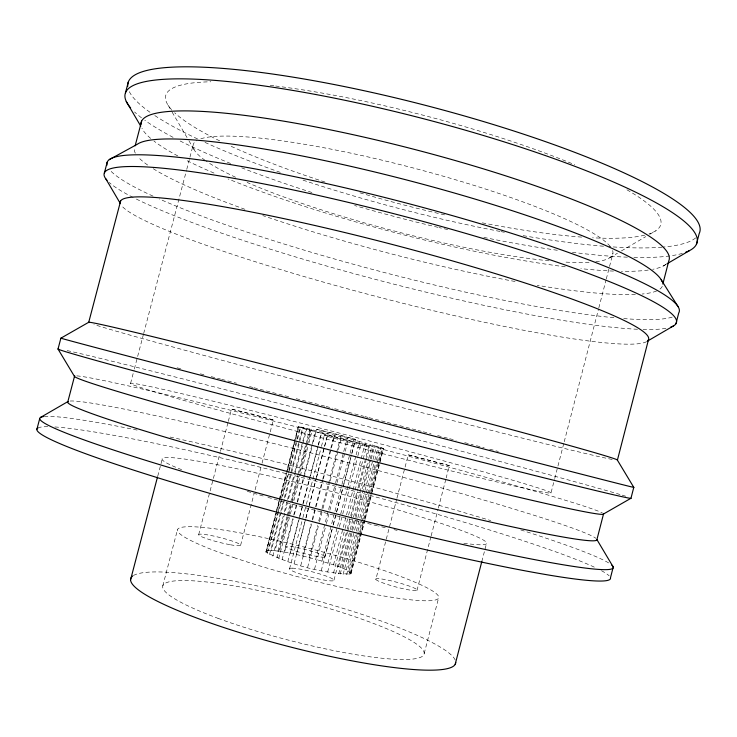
<?xml version="1.0" encoding="UTF-8"?>
<svg xmlns="http://www.w3.org/2000/svg" width="737" height="737" viewBox="0 0 737 737"><rect width="100%" height="100%" fill="white"/><g stroke="black" fill="none" stroke-linecap="round" stroke-linejoin="round"><path stroke-width="0.55" stroke-dasharray="3.69 2.76" d="M550.981 492.998A217.258 4.533 14.6 0 0 240.124 407.837A217.258 4.533 14.6 0 0 231.289 413.65A217.258 4.533 14.6 0 0 550.981 492.998L554.436 479.621M554.721 478.506L563.943 442.836M564.229 441.721L598.518 309.07M598.803 307.955L606.007 280.088M606.302 278.973L612.926 253.335M279.037 500.451L265.974 552.142C291.714 565.242 321.774 573.257 350.646 574.095L351.088 573.404C343.249 566.375 331.641 564.846 321.968 561.152L341.664 485.508M341.959 484.393L349.78 454.361M350.066 453.246L353.539 439.897L298.356 426.401L286.536 471.717M321.258 570.668L332.811 526.301M333.106 525.186L336.275 512.989M336.569 511.883L343.497 485.259M343.783 484.154L354.755 441.997L383.553 448.575L372.351 491.662M325.026 556.628L332.221 528.991M333.373 524.569L351.503 454.913M351.798 453.808L355.538 439.436L334.994 433.715L316.551 429.33L312.792 443.729M327.965 562.994L337.251 527.333M337.537 526.218L340.439 515.08M340.734 513.965L347.984 486.098M348.269 484.983L355.814 456.01M356.109 454.895L359.582 441.527L353.539 439.897M327.643 571.995L339.167 527.72M339.462 526.605L357.611 456.866M357.896 455.761L361.066 443.582M333.52 564.828L365.211 443.057L359.582 441.527M333.511 573.073L344.815 529.645M345.109 528.53L348.297 516.278M348.583 515.163L366.842 445.001M333.999 580.093L347.016 530.096M347.302 528.982L350.48 516.757M350.775 515.651L357.712 488.981M357.998 487.866L368.703 446.76M338.495 566.615L347.449 532.197M347.744 531.082L350.923 518.866M351.208 517.761L357.85 492.215M359.011 487.774L365.948 461.132M366.234 460.017L370.278 444.466L365.211 443.057M338.716 573.883L349.983 530.594M350.268 529.479L368.463 459.547M368.749 458.442L371.927 446.226M340.227 574.059L351.475 530.824M351.77 529.71L354.073 520.847M355.225 516.407L361.287 493.127M362.438 488.695L369.937 459.87M370.223 458.764L373.401 446.567M342.779 568.31L352.35 531.534M352.636 530.419L370.904 460.21M371.19 459.096L374.672 445.719L370.278 444.466M343.12 574.39L354.34 531.266M354.626 530.161L364.695 491.459M364.981 490.354L372.756 460.496M373.042 459.391L376.202 447.221M346.261 569.876L356.072 532.169M356.358 531.064L359.536 518.866M359.822 517.752L374.534 461.196M374.82 460.091L378.284 446.788L374.672 445.719M346.63 574.593L357.611 532.381M357.896 531.276L376.1 461.298M376.386 460.183L379.564 447.967M348.859 571.267L358.127 535.624M358.422 534.509L368.85 494.407M369.136 493.293L381.02 447.626L378.284 446.788M349.154 574.491L359.794 533.579M360.08 532.473L363.249 520.313M363.534 519.207L370.435 492.675M370.72 491.57L378.486 461.712M378.772 460.607L381.941 448.446M350.48 572.456L364.041 520.322M364.327 519.216L371.255 492.592M371.54 491.487L379.334 461.537M379.619 460.432L382.789 448.234L381.02 447.626M350.646 574.095L383.277 448.649M351.088 573.404L364.879 520.377M365.165 519.272L372.065 492.758M375.842 579.411A21.456 2.377 15 0 1 384.521 579.466L389.247 580.415A21.456 2.377 15 0 1 417.124 589.867A21.456 2.377 15 0 1 393.079 586.173L387.837 584.588A21.456 2.377 15 0 1 375.842 579.411L396.626 499.364M396.911 498.249L408.298 454.812L449.321 465.563L446.18 477.944M416.995 590.429L430.869 536.969M431.154 535.854L438.091 509.129M438.377 508.014L445.894 479.059M424.199 653.479L438.755 597.348M481.814 561.53L486.641 542.985M157.746 476.148L162.38 458.488M162.785 585.869L177.497 529.645M198.686 534.611L220.179 452.435M220.464 451.33L228.019 422.458M228.304 421.352L231.501 409.136L252.551 414.13L273.335 419.97L270.157 432.168M240.63 545.214L253.943 494.232M255.103 489.792L261.764 464.301M262.05 463.195L269.862 433.273M279.323 499.345L286.251 472.822M265.974 552.142L276.108 513.274M276.403 512.16L286.546 473.292M286.831 472.177L298.356 426.401M265.771 551.294L266.628 550.723L280.235 498.562M280.521 497.457L287.467 470.823M287.762 469.718L299.047 426.437M267.227 553.257L277.904 512.326M278.19 511.22L281.368 499.06M281.654 497.945L288.582 471.404M288.867 470.298L296.661 440.431M296.947 439.326L300.125 427.156L298.715 426.64M266.628 550.723L268.489 550.438L296.44 443.305M297.591 438.893L300.76 426.741M269.521 554.611L280.539 512.381M280.825 511.275L283.146 502.385M284.307 497.936L290.968 472.38M291.262 471.265L299.084 441.26M299.379 440.155L302.566 427.93L300.125 427.156M268.489 550.438L271.308 550.447L291.272 473.9M291.566 472.786L303.432 427.303M272.81 556.168L283.201 516.342M284.353 511.92L294.45 473.2M294.745 472.095L302.529 442.228M302.815 441.122L305.993 428.952L302.566 427.93M271.308 550.447L275.002 550.742L287.393 503.233M288.545 498.811L294.597 475.614M294.883 474.508L302.667 444.678M302.953 443.573L306.988 428.105M277.941 551.119L286.933 516.646M287.218 515.532L290.415 503.297M290.7 502.183L297.665 475.494M297.951 474.379L305.496 445.461M305.781 444.347L309.844 428.777M277.029 557.891L291.797 501.261M292.082 500.156L298.163 476.83M299.323 472.389L310.332 430.196L305.993 428.952M275.002 550.742L279.47 551.313L288.453 516.886M288.738 515.771L291.926 503.555M292.211 502.441L306.988 445.793M307.274 444.678L311.327 429.127M278.752 558.526L290.056 515.172M290.35 514.058L293.538 501.833M293.823 500.718L308.61 444.024M308.895 442.919L312.092 430.694M282.068 559.742L293.4 516.296M293.685 515.181L296.882 502.929M297.168 501.814L304.141 475.079M304.436 473.965L311.981 445.001M312.276 443.886L315.473 431.633L310.332 430.196M279.47 551.313L284.602 552.151L293.262 518.931M294.321 514.61L312.608 444.743M287.808 561.668L299.351 517.383M299.637 516.278L317.822 446.521M318.108 445.406L321.286 433.227L315.473 431.633M284.602 552.151L290.277 553.229L299.498 517.881M299.784 516.775L302.953 504.624M303.239 503.528L310.148 477.014M310.434 475.909L321.949 431.725M289.549 568.881L302.603 518.774M302.889 517.669L306.085 505.416M306.371 504.301L321.175 447.525M321.461 446.41L324.363 435.272M290.277 553.229L296.366 554.519L305.643 518.912M305.938 517.798L308.84 506.678M309.125 505.564L316.081 478.857M316.376 477.751L324.206 447.709M324.492 446.594L327.974 433.245M294.091 563.621L305.652 519.253M305.947 518.139L316.357 478.202M316.643 477.097L327.624 434.941L321.286 433.227M296.366 554.519L302.723 555.984L311.125 523.758M312.276 519.318L322.41 480.413M322.705 479.308L330.517 449.303M330.812 448.188L334.285 434.858M300.76 565.555L312.341 521.123M312.626 520.018L315.814 507.802M316.099 506.688L323.046 480.036M323.331 478.921L334.331 436.719L327.624 434.941M302.723 555.984L309.208 557.605L317.601 525.398M318.752 520.948L340.752 436.525M307.633 567.398L319.213 522.957M319.499 521.851L322.686 509.626M322.972 508.521L329.918 481.851M330.213 480.745L341.203 438.524L354.755 441.997M321.968 561.152L315.676 559.346L335.353 483.776M335.639 482.671L343.451 452.665M343.746 451.551L347.219 438.22M314.533 569.121L326.104 524.698M326.39 523.592L329.568 511.377M329.863 510.262L336.8 483.61M337.085 482.495L348.076 440.302M130.578 383.36L134.07 370.048M134.364 368.942L143.383 334.57M143.678 333.456L186.461 170.459M186.756 169.344L189.667 158.262M189.953 157.147L193.158 144.949M609.656 257.821L617.459 253.242M621.365 250.948L645.75 236.632M649.656 234.348L655.506 230.911M663.107 266.085L666.018 264.371M355.538 439.436L316.551 429.33M273.335 419.97L231.501 409.136M449.358 465.692L408.178 454.904M334.331 436.719L341.203 438.524M309.208 557.605L315.676 559.346M382.789 448.234L383.553 448.575M168.082 105.225L171.564 111.158M172.136 112.144L188.359 139.8M188.939 140.785L194.734 150.67M612.594 250.525A216.789 32.889 14.6 0 1 595.8 261.736M589.056 262.317A216.789 32.889 14.6 0 1 563.418 261.976M549.056 260.806A216.789 32.889 14.6 0 1 247.07 182.417M235.61 177.267A216.789 32.889 14.6 0 1 206.139 161.081M205.245 160.454A216.789 32.889 14.6 0 1 196.88 140.481M200.823 138.786A216.789 32.889 14.6 0 1 416.838 168.93A216.789 32.889 14.6 0 1 610.89 247.356M70.153 401.039A273.473 12.096 14.6 0 1 339.002 460.164A273.473 12.096 14.6 0 1 595.901 538.332M672.208 317.094A295.648 36.399 14.6 0 1 623.723 318.577M613.939 317.721A295.648 36.399 14.6 0 1 159.256 198.944M153.075 196.162A295.648 36.399 14.6 0 1 110.412 170.634M662.25 286.288A272.847 37.688 14.6 0 1 657.736 290.442M656.704 290.922A272.847 37.688 14.6 0 1 642.084 294.026M635.405 294.478A272.847 37.688 14.6 0 1 537.181 285.32M515.062 281.479A272.847 37.688 14.6 0 1 262.777 215.572M244.942 209.299A272.847 37.688 14.6 0 1 152.679 168.358M147.658 165.042A272.847 37.688 14.6 0 1 137.985 156.852M135.341 153.185A272.847 37.688 14.6 0 1 134.466 147.842M665.999 264.288A272.782 42.709 14.6 0 1 652.641 269.337M648.265 270.055A272.782 42.709 14.6 0 1 621.355 271.317M613.488 271.087A272.782 42.709 14.6 0 1 580.83 268.627M565.297 266.822A272.782 42.709 14.6 0 1 228.019 178.907M214.016 173.084A272.782 42.709 14.6 0 1 184.84 159.579M177.82 155.931A272.782 42.709 14.6 0 1 153.959 141.071M150.68 138.427A272.782 42.709 14.6 0 1 141.928 128.146M695.673 237.904A295.436 53.248 14.6 0 1 663.171 247.07M662.029 247.171A295.436 53.248 14.6 0 1 609.121 246.655M603.529 246.222A295.436 53.248 14.6 0 1 521.879 235.425M504.394 232.266A295.436 53.248 14.6 0 1 501.086 231.639M499.981 231.427A295.436 53.248 14.6 0 1 301.295 179.579M280.281 172.366A295.436 53.248 14.6 0 1 204.702 142.259M197.617 138.971A295.436 53.248 14.6 0 1 154.236 115.175M150.026 112.282A295.436 53.248 14.6 0 1 129.021 90.964M682.398 253.371A295.473 50.973 14.6 0 1 633.829 257.388M627.38 257.176A295.473 50.973 14.6 0 1 572.382 252.312M557.329 250.276A295.473 50.973 14.6 0 1 483.26 237.277M447.691 229.576A295.473 50.973 14.6 0 1 439.114 227.595M438.045 227.346A295.473 50.973 14.6 0 1 354.571 205.485M311.926 192.504A295.473 50.973 14.6 0 1 241.727 167.852M230.635 163.485A295.473 50.973 14.6 0 1 178.207 140.002M173.103 137.358A295.473 50.973 14.6 0 1 144.793 120.269M141.504 117.819A295.473 50.973 14.6 0 1 134.549 111.95M646.653 341.59A272.976 27.186 14.6 0 1 381.287 297.776A272.976 27.186 14.6 0 1 121.559 205.586M76.777 375.888A273.409 7.029 14.6 0 1 344.437 439.261A273.409 7.029 14.6 0 1 602.433 513.007M612.207 459.446A273.27 3.538 14.6 0 1 353.207 394.921A273.27 3.538 14.6 0 1 93.912 324.464M177.083 367.8A296.117 0.746 14.6 0 1 183.301 369.412M200.353 373.825A296.117 0.746 14.6 0 1 204.711 374.949M211.16 376.625A296.117 0.746 14.6 0 1 220.566 379.058M221.616 379.334A296.117 0.746 14.6 0 1 236.522 383.194M249.511 386.566A296.117 0.746 14.6 0 1 252.791 387.413M253.887 387.699A296.117 0.746 14.6 0 1 289.844 397.04M296.21 398.699A296.117 0.746 14.6 0 1 325.054 406.198M326.123 406.483A296.117 0.746 14.6 0 1 332.571 408.16M334.718 408.713A296.117 0.746 14.6 0 1 341.167 410.398M342.244 410.675A296.117 0.746 14.6 0 1 363.737 416.276M364.815 416.552A296.117 0.746 14.6 0 1 368.039 417.4M369.108 417.676A296.117 0.746 14.6 0 1 385.175 421.868M387.303 422.421A296.117 0.746 14.6 0 1 416.985 430.168M418.045 430.445A296.117 0.746 14.6 0 1 421.186 431.265M423.278 431.808A296.117 0.746 14.6 0 1 431.044 433.835M437.649 435.567A296.117 0.746 14.6 0 1 448.575 438.423M449.662 438.708A296.117 0.746 14.6 0 1 456.157 440.404M464.725 442.651A296.117 0.746 14.6 0 1 473.209 444.862M476.424 445.71A296.117 0.746 14.6 0 1 484.209 447.746M489.7 449.183A296.117 0.746 14.6 0 1 498.378 451.459M665.935 328.315A295.684 34.114 14.6 0 1 643.023 329.467M637.505 329.264A295.684 34.114 14.6 0 1 380.918 280.825A295.684 34.114 14.6 0 1 134.198 197.986M133.176 197.47A295.684 34.114 14.6 0 1 109.205 182.481M67.15 350.591A296.145 3.04 14.6 0 1 342.687 419.998A296.145 3.04 14.6 0 1 621.042 494.813M622.157 495.144A296.145 3.04 14.6 0 1 625.999 496.333M626.92 189.787A255.794 45.86 14.6 0 1 648.919 233.933M644.746 235.131A255.794 45.86 14.6 0 1 592.539 237.793M581.659 237.102A255.794 45.86 14.6 0 1 482.007 222.786M444.641 214.863A255.794 45.86 14.6 0 1 357.316 192.062M324.989 182.048A255.794 45.86 14.6 0 1 228.885 145.263M219.69 140.878A255.794 45.86 14.6 0 1 174.632 112.752M171.564 109.666A255.794 45.86 14.6 0 1 210.874 81.789M270.193 85.372A255.794 45.86 14.6 0 1 274.56 85.897M275.666 86.036A255.794 45.86 14.6 0 1 574.805 164.766M37.817 428.068A296.357 20.056 14.6 0 1 50.871 426.76M54.916 426.963A296.357 20.056 14.6 0 1 327.956 484.255A296.357 20.056 14.6 0 1 595.303 567.619M601.466 570.714A296.357 20.056 14.6 0 1 609.149 575.846M44.248 416.516A296.329 17.752 14.6 0 1 139.634 430.601M170.072 437.041A296.329 17.752 14.6 0 1 490.722 520.58M520.773 529.921A296.329 17.752 14.6 0 1 608.808 563.022M181.661 469.662A167.677 11.184 14.6 0 1 328.647 490.713A167.677 11.184 14.6 0 1 462.854 543.086M397.142 530.354A167.677 11.184 14.6 0 1 393.954 529.636M385.285 527.664A167.677 11.184 14.6 0 1 378.634 526.117M377.51 525.849A167.677 11.184 14.6 0 1 322.345 512.187M321.24 511.902A167.677 11.184 14.6 0 1 265.366 496.627M263.164 495.992A167.677 11.184 14.6 0 1 246.066 490.98M133.388 575.56A167.861 25.804 14.6 0 1 302.05 596.712A167.861 25.804 14.6 0 1 455.254 660.177M292.267 568.153L290.175 568.31A22.985 2.745 14.6 0 0 312.626 577.587A22.985 2.745 14.6 0 0 332.94 579.098L330.462 577.79A22.985 2.745 14.6 0 0 292.267 568.153M324.602 557.089L322.861 557.181A20.194 2.119 14.6 0 1 306.15 554.077A20.194 2.119 14.6 0 1 288.775 548.549L286.711 547.49A20.194 2.119 14.6 0 1 304.842 549.351A20.194 2.119 14.6 0 1 324.602 557.089M326.795 435.65L324.851 435.263A22.958 0.507 14.6 0 0 347.956 441.914A22.958 0.507 14.6 0 0 367.496 446.309L364.889 445.507A22.958 0.507 14.6 0 0 326.795 435.65M229.769 544.652L224.592 543.602A21.64 2.423 14.2 0 1 198.677 534.657A21.64 2.423 14.2 0 1 225.614 539.042L230.552 540.525A21.64 2.423 14.2 0 1 229.769 544.652M218.023 618.334A135.037 20.71 14.6 0 0 423.664 655.027A135.037 20.71 14.6 0 0 238.595 586.68A135.037 20.71 14.6 0 0 218.023 618.334M233.878 557.577A134.972 15.173 14.6 0 0 438.331 598.472A134.972 15.173 14.6 0 0 252.045 535.191A134.972 15.173 14.6 0 0 233.878 557.577"/><path stroke-width="1.11" d="M37.817 428.068A296.357 20.056 14.6 0 0 314.579 522.22A296.357 20.056 14.6 0 0 610.466 577.817L613.239 567.029L596.915 539.585L603.548 513.873A273.409 7.029 14.6 0 1 333.474 450.943A273.409 7.029 14.6 0 1 74.806 375.944M58.638 348.951A296.145 3.04 14.6 0 0 339.766 425.525A296.145 3.04 14.6 0 0 631.001 498.129L633.783 487.36L617.403 460.155L648.44 339.84M662.83 284.058L668.855 260.695A272.782 42.709 14.6 0 0 412.176 148.828A272.782 42.709 14.6 0 0 140.951 124.433M675.967 323.69L678.731 312.949A295.648 36.399 14.6 0 0 398.275 200.943A295.648 36.399 14.6 0 0 107.031 165.088M696.41 244.352L699.173 233.629A295.436 53.248 14.6 0 0 423.324 104.801A295.436 53.248 14.6 0 0 127.759 86.34M455.19 664.35L481.814 561.53M130.587 579.706L157.497 477.005M36.85 429.478L39.715 418.588M104.368 172.974L107.215 162.14M125.437 92.908L128.284 82.083M67.666 402.374L74.483 376.441L58.02 349.043L60.885 338.172L88.735 322.262L120.647 200.906M135.138 145.825L141.642 121.089M666.994 263.809L689.325 250.7M647.62 341.028L673.59 325.846M40.636 417.363L68.09 401.481A273.473 12.096 14.6 0 0 325.478 481.629A273.473 12.096 14.6 0 0 596.915 539.585M602.986 514.306L630.844 498.341M109.269 159.625L137.165 144.351A272.847 37.688 14.6 0 1 409.514 180.731A272.847 37.688 14.6 0 1 662.112 281.552M661.181 279.728L678.123 306.712M105.87 178.934L120.398 203.615M126.267 101.448L140.767 126.165M120.278 203.053A272.976 27.186 14.6 0 1 394.562 245.062A272.976 27.186 14.6 0 1 647.427 341.056M130.624 107.888A295.473 50.973 14.6 0 1 423.729 118.786A295.473 50.973 14.6 0 1 685.521 252.34M88.845 322.585A273.27 3.538 14.6 0 1 350.176 386.814A273.27 3.538 14.6 0 1 617.403 460.155M107.003 180.316A295.684 34.114 14.6 0 1 398.864 214.992A295.684 34.114 14.6 0 1 670.698 327.127M633.783 487.36A296.117 0.746 14.6 0 1 343.175 412.453A296.117 0.746 14.6 0 1 61.457 338.255M611.885 565.233A296.329 17.752 14.6 0 1 318.052 509.147A296.329 17.752 14.6 0 1 43.317 416.626M455.724 662.388A167.861 25.804 14.6 0 1 280.005 644.267A167.861 25.804 14.6 0 1 132.66 576.058"/></g></svg>
